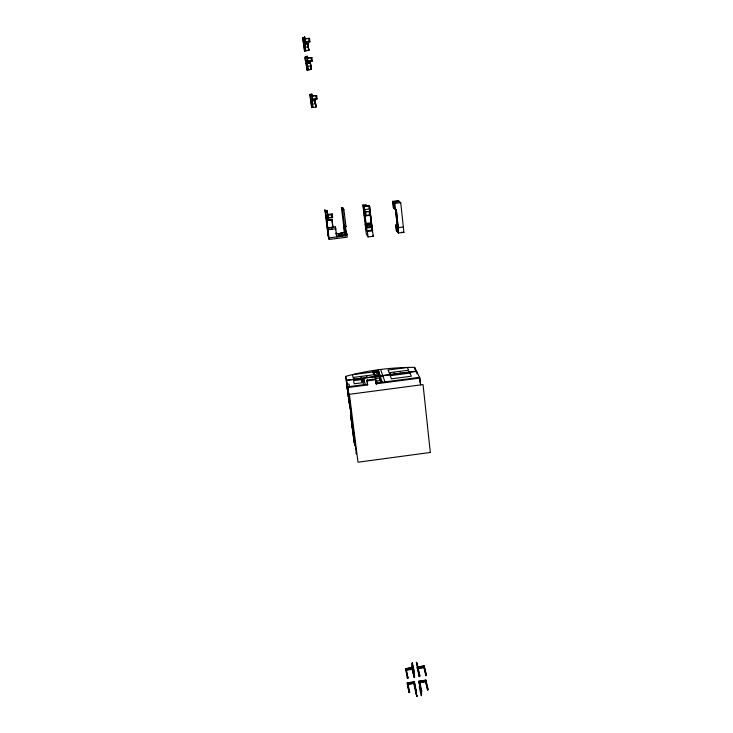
<?xml version="1.0" encoding="UTF-8"?>
<svg xmlns="http://www.w3.org/2000/svg" width="733" height="733" viewBox="0 0 733 733"><rect width="100%" height="100%" fill="white"/><g stroke="black" fill="none" stroke-linecap="round" stroke-linejoin="round"><path stroke-width="1.1" d="M411.946 668.551L412.358 662.98L414.09 670.805L413.98 676.431L411.946 668.551L412.358 662.98M397.451 229.64L397.378 229.163L397.451 229.695M397.469 230.116L397.552 230.574L397.497 230.107M413.669 676.44L413.779 670.814L412.056 662.989M421.493 695.672L421.612 690.11L421.182 695.681L419.358 687.563L419.789 682.057L419.716 685.355M304.47 37.887L304.708 36.65L305.569 43.43L305.414 44.108L303.599 44.328L303.728 43.65L305.569 43.43M305.542 43.604C297.534 45.226 315.85 42.065 305.469 43.943M365.052 213.587L365.373 214.009L365.025 213.495M304.873 42.184L304.965 41.735L303.242 42.322L302.766 37.612L304.525 50.925L308.767 50.394L307.97 43.293M305.02 42.175L305.111 41.717M304.525 50.925L308.822 50.128M303.709 44.154L307.86 43.659L308.703 50.385L308.208 45.171M307.274 61.151L307.713 63.487L306.99 56.523C303.325 55.332 304.955 63.753 307.484 60.473M308.401 46.71L305.249 47.324L304.818 43.962L305.661 50.742L305.249 47.324M308.63 49.496L308.685 49.019M307.173 57.999L307.154 55.974L307.97 62.818M306.082 63.24L310.38 62.534L311.168 69.461L306.944 69.983L305.194 56.734M307.411 59.895L307.136 58.915M307.64 63.313L308.007 62.69L306.018 63.386L310.325 62.745M307.887 63.001L310.316 62.708L311.104 69.443L310.389 62.516M310.81 65.915L307.668 66.437L307.246 63.102L308.071 69.8L307.668 66.437M332.241 213.908L327.743 214.467L327.908 215.218L331.518 214.769L332.241 213.908L332.663 217.27L328.164 217.829L332.663 217.27M312.441 100.797L312.148 98.469L310.398 98.735L309.986 94.465L311.717 107.586L315.987 107.064L315.163 100.43L310.792 100.998L311.717 107.586M316.656 95.473L312.139 96.014L316.656 95.473L317.087 98.946L312.579 99.486L312.579 98.982L317.087 98.946M311.901 57.531L307.338 58.072L311.901 57.531L312.34 61.068L307.787 61.609L307.778 60.986L311.433 60.555L312.34 61.068M312.441 100.852L311.974 94.081L309.867 94.557M309.491 38.299L304.91 38.831L309.491 38.299L309.94 41.873L305.359 42.404L305.34 41.717L309.014 41.286L309.94 41.873M310.755 101.017L315.153 100.439M315.987 107.064L315.382 102.254M315.566 103.756L312.441 104.132L312.029 100.861L312.835 107.403L312.441 104.132M346.416 379.96L349.641 405.193L345.637 376.386C368.012 370.238 391.459 367.37 414.649 367.334L419.872 378.063L420.595 384.816M416.417 662.403L418.103 667.662L416.417 662.403L419.734 676.504L419.184 676.586L417.077 667.03L424.315 665.995L426.377 675.551L425.836 675.624L423.839 667.057M419.917 675.542L416.711 662.32M413.65 682.945L416.802 696.35L414.337 681.782L407.273 682.799L409.087 692.575L409.619 692.493L409.545 691.173L409.005 691.256L409.463 692.447L407.273 682.799M415.391 691.008L417.104 696.268M346.15 233.735C327.422 236.264 350.942 237.263 345.252 231.775L338.444 233.873L345.335 232.114L346.242 234.093M414.301 677.008L414.557 675.908L414.017 675.991L414.099 677.319L414.603 676.962L413.403 672.949M426.304 674.223L425.763 674.296L425.836 675.624M407.85 677.723L406.238 669.577M419.734 676.504L419.496 675.203L418.955 675.276L419.184 676.586M407.438 678.272L407.988 678.199L407.75 676.889L407.209 676.962L407.438 678.272L405.496 668.688L412.743 667.653M425.864 680.123L418.836 681.415L425.864 680.123L428.099 689.826L427.559 689.9L425.552 681.415M407.301 683.074L413.861 682.139L416.802 696.35M419.468 682.606L419.368 681.791L425.516 680.902L425.616 681.717L419.45 682.524M411.03 683.504L407.346 684.036L409.087 692.575M418.873 682.377L426.084 681.342L418.873 682.377L421.154 690.761M407.346 684.109L414.209 683.211L414.099 682.258L407.64 683.193L407.759 684.146M414.081 683.385L407.933 684.265L407.832 683.449L413.989 682.56L414.072 683.303M425.589 680.444L427.87 688.525L427.33 688.608L427.559 689.9M412.367 667.772L405.496 668.688M412.404 667.928L405.917 668.862L406.027 669.825L412.514 668.89M406 669.66L412.816 668.963M412.477 668.734L406.174 669.669L406.073 668.844M426.377 675.551L424.352 667.03L417.755 668.01L417.663 667.186M417.608 668.157L424.086 667.232L423.976 666.27L417.498 667.195L417.306 668.322M418.314 668.175L424.352 667.03M417.902 668.514L423.921 667.653L423.839 666.297M347.918 391.981L347.112 387.968M347.57 391.569L347.955 394.262M378.292 370.477L373.766 371.072L375.507 376.56L380.134 375.956L378.173 370.119M373.848 371.393L378.375 370.806L380.134 375.956M373.986 371.833L378.54 371.264M378.686 371.723L374.142 372.318L378.704 371.75M379.208 373.234L376.844 373.546L376.35 372.062M375.021 375.039L379.63 374.471M360.352 377.156L361.69 376.982M366.344 376.368L367.013 376.276M393.786 372.767L394.446 372.676M399.76 371.979L400.456 371.888M353.37 378.714L354.03 378.53M389.535 373.967L390.185 373.775M409.179 371.457L408.446 371.475L409.106 371.292M353.416 378.879L354.076 378.695M389.589 374.123L390.249 373.94M380.024 375.644L374.984 376.313M346.407 380.244L416.454 371.045M346.462 380.445L416.637 371.429L416.995 373.885M419.872 378.063L376.121 383.826L375.259 377.074L382.928 376.066M362.075 379.025L363.724 378.805L365.291 384.495M346.48 381.279L346.517 380.812M375.259 377.074L375.717 378.512L379.96 377.962L380.803 380.464L376.524 381.023L376.799 383.286M366.949 380.106L375.397 378.998L375.626 379.721L367.151 380.83L366.949 380.106L367.654 384.944L347.973 387.528L345.637 376.386M379.969 378.42L380.29 381.142M367.444 384.211L347.818 386.795L351.162 412.661L349.733 405.642M375.397 378.998L375.892 383.093L419.523 377.348M347.387 389.415L348.633 397.653M328.329 235.861L327.312 227.853L329.309 227.606M336.026 232.865L337.033 236.878L335.274 226.854L331.298 227.358L331.967 229.255M327.633 227.34L327.807 227.89L332.837 227.267L331.875 219.213L326.46 219.882L327.431 227.551L327.66 228.119L333.048 227.441L331.875 219.213M370.916 222.859L366.463 223.418L366.995 227.908L371.439 227.358M344.574 226.341L343.74 224.39L344.721 226.781L345.976 226.625L343.914 209.748L342.659 207.457L341.431 207.613L344.528 232.902M345.93 226.259L346.095 226.882L344.647 226.973L343.759 225.077M345.949 226.396L344.693 226.561L343.786 224.655M336.016 228.751L327.926 229.759L327.312 227.853M396.764 222.401L397.671 223.034M394.812 208.914L395.554 208.85L397.515 226.854L398.257 227.642L396.278 209.519L398.578 233.085L396.168 230.391L395.591 225.095L397.772 224.829M344.739 232.434L345.976 232.279M344.767 232.663L346.086 232.59L345.307 226.002M335.741 234.001L342.329 233.176M397.515 226.854L395.289 208.878M397.836 227.203L398.156 232.618M346.956 234.67L346.975 234.029L345.545 234.303L345.82 235.779L328.952 237.895L328.054 234.963M365.685 228.843L367.407 231.509L372.364 230.886L369.405 205.826L364.035 206.495L366.876 230.693L372.217 230.025L373.399 236.246L368.039 236.915L366.308 234.129L362.899 205.038L365.987 204.654L366.793 205.643L363.678 206.037L362.899 205.038M372.364 230.886L369.011 205.9L369.698 206.541L369.148 205.881L371.943 230.052L372.776 230.84M403.342 227.01L397.982 227.679L395.591 225.095M345.655 234.468L346.911 234.313L347.259 237.153L329.144 239.425L328.247 236.466L324.847 209.675L325.672 212.02L329.144 239.425M345.683 234.697L346.938 234.542M401.354 232.214L403.92 232.416L398.486 232.984M392.54 201.355L394.885 203.407L395.563 209.611L393.209 207.421L392.54 201.355L398.257 200.65L400.722 202.684L403.92 232.416M398.844 201.135L393.108 201.85L393.777 207.943M399.403 201.593L393.63 202.308L394.308 208.438L394.409 205.322M327.12 210.811L325.324 211.031L326.24 218.26L326.597 219.314L328.402 219.094L327.12 210.811L328.402 219.094M369.423 205.854L364.035 206.495M325.672 212.02L327.486 211.791M341.431 207.613L342.65 209.904L343.914 209.748M394.885 203.407L400.722 202.684M369.377 208.987L364.906 209.546L365.648 215.878L370.11 215.319M366.17 215.539L365.62 211.755L369.322 211.471L369.744 215.09L366.17 215.539L369.744 215.09M369.322 211.471L365.62 211.755M326.24 218.26L328.027 218.04M395.472 209.528L396.278 209.519M332.076 219.744L326.68 220.413L326.506 219.882L327.66 228.119M326.707 220.037L326.881 220.551L331.912 219.927L331.719 219.414M395.774 213.395L396.69 213.981M396.269 217.903L397.176 218.516M344.638 232.288L345.701 232.159L346.627 234.166L346.049 232.031L346.975 234.029M311.232 69.287L306.944 69.983L306.165 63.001M309.958 94.465L311.754 94.245L312.579 100.778M302.747 37.612L304.571 37.401L305.313 43.311M397.579 227.633L397.231 227.257L398.065 232.123M369.24 206.614L369.716 207.192M369.762 211.141L370.247 211.745M370.284 215.658L370.77 216.29M363.092 206.642L363.87 207.659M363.614 211.104L364.393 212.167M370.907 221.073L371.402 221.733M371.429 225.572L371.924 226.259M364.136 215.557L364.539 216.125M364.658 219.992L365.446 221.146M372.831 235.394L373.399 236.246M365.171 224.426L365.969 225.617M366.097 229.42L366.555 230.18M343.823 225.013L344.739 226.964M344.959 233.864L345.82 235.779M338.353 233.525L339.232 235.879M332.837 226.873L333.048 227.441M332.635 226.717L332.837 227.267M380.72 369.78L382.718 375.479M382.855 375.864L384.972 381.902M380.317 376.414L382.305 382.25M379.557 376.515L381.526 382.351M380.051 379.043L380.656 380.848M373.977 371.384L374.27 372.3M376.524 381.023L377.138 382.928M372.822 370.816L374.655 376.542M375.892 383.093L376.121 383.826M361.965 378.613L363.605 384.715M416.005 371.878L415.996 370.825M423.784 666.132L426.038 675.313M417.847 669.174L419.468 676.266M421.612 690.11L419.395 681.342L419.45 681.818M419.139 681.369L421.319 690.807M418.8 681.14L420.742 689.835M413.879 672.812L414.566 675.982M413.696 672.821L414.64 677.237M412.285 668.835L412.239 667.882M414.099 677.319L412.349 669.311L406.32 670.182L406.256 669.696M414.337 681.782L416.408 691.512L415.868 691.595L415.629 690.294L416.17 690.22L416.014 691.503L414.182 683.055M349.549 386.566L348.99 383.982L347.277 384.211L348.862 395.005M405.88 668.707L407.988 678.199M346.966 386.841L347.79 390.836M409.619 692.493L407.86 683L407.914 683.477M349.65 401.272L348.734 396.791L349.87 405.761M348.541 397.103L348.285 395.838L349.009 401.547M348.541 399.228L349.384 403.388M349.458 403.736L350.805 410.379M353.15 428.851L350.621 415.648L354.763 445.545L351.492 420.027M352.005 426.148L352.756 430.005M352.39 429.208L353.159 433.185M352.82 432.607L352.976 433.405M353.26 436.007L353.407 436.813M353.682 439.397L354.47 443.483M356.211 453.049L356.385 453.956L352.976 427.467M397.304 228.641L397.286 228.504M315.016 100.513L315.263 102.272M308.107 45.437L307.86 43.659L308.758 50.421M350.31 408.473L352.445 424.801M315.016 100.513L315.841 107.045L315.071 100.458M304.965 41.735L305.13 43.513M326.881 220.551L327.807 227.89M348.477 393.163L349.22 399.027M350.227 408.052L352.353 424.361M303.728 43.788L304.561 50.87M351.244 419.276L354.112 441.66M335.274 226.854L335.65 229.86M331.518 214.769L331.82 217.234M308.685 38.675L309.014 41.286M311.113 57.962L311.433 60.555M315.886 96.005L316.207 98.552M310.316 62.708L311.159 69.488M343.74 224.39L344.693 232.856M367.38 380.051L367.618 382.058M367.151 380.83L367.654 384.944M345.17 225.764L346.003 232.599M363.724 378.805L364.136 382.159M342.659 207.457L342.934 209.693M344.95 226.039L345.701 232.159M342.65 209.904L344.647 226.973M375.717 378.512L376.386 384.129M372.556 379.373L369.963 379.712M379.96 377.962L380.354 381.334M413.861 682.139L413.925 682.615M369.194 211.306L369.615 214.925M367.407 231.509L368.039 236.915M363.678 206.037L366.491 230.08M419.285 682.478L419.175 681.525L425.626 680.6L425.736 681.553M364.017 211.654L365.061 220.587M417.077 667.03L424.315 665.995M427.596 688.846L427.706 689.808L425.397 680.481L425.452 680.957M369.634 206.459L372.511 230.868M397.048 226.671L397.634 232.031M396.709 226.305L397.286 231.646M396.168 225.718L396.745 231.032M419.642 378.475L420.137 383.02M414.649 367.334L414.896 369.588M369.588 226.24C370.449 228.614 371.374 224.445 369.588 226.24M369.157 223.931C370.174 227.019 371.521 221.696 369.157 223.931M366.958 224.115C367.618 227.312 369.569 222.172 366.958 224.115M430.308 452.463L357.988 462.211L349.394 394.308L423.051 384.587L430.308 452.463M372.859 371.998L352.426 374.673L353.086 377.458L373.729 374.755L372.859 371.998M407.356 367.471L388.05 370L389.086 372.74L408.593 370.174L407.356 367.471M409.921 373.079L390.203 375.672L391.404 378.833L411.35 376.212L409.921 373.079M361.195 379.648L353.498 380.665L354.231 383.78L362.02 382.754L361.195 379.648M368.488 227.487A0.999 0.98 -73.8 0 0 368.433 225.764A0.999 0.98 -73.8 0 0 366.986 226.689A0.999 0.98 -73.8 0 0 368.488 227.487"/></g></svg>
